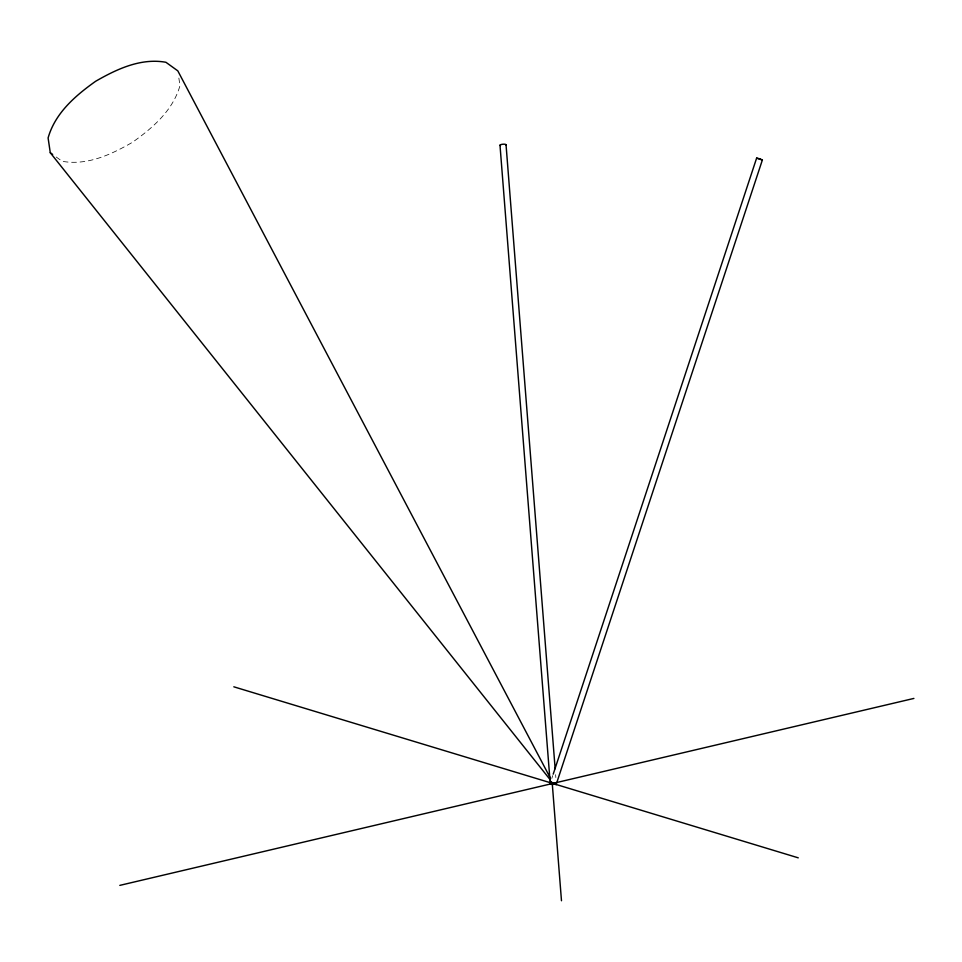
<?xml version="1.0" encoding="UTF-8"?>
<svg xmlns="http://www.w3.org/2000/svg" width="962" height="962" viewBox="0 0 962 962"><rect width="100%" height="100%" fill="white"/><g stroke="black" fill="none" stroke-linecap="round" stroke-linejoin="round"><path stroke-width="0.72" stroke-dasharray="4.81 3.61" d="M551.815 778.402L552.753 775.576M56.229 157.022L62.169 161.303C87.277 165.801 111.195 154.521 132.419 142.328C152.718 127.898 172.944 110.498 179.978 85.654L178.667 76.768M555.615 774.675L555.844 777.561"/><path stroke-width="1.44" d="M553.21 774.157L756.637 158.081L759.788 158.826L762.361 160.017L556.144 784.571L550.589 782.623M551.058 783.08L551.515 781.685L551.022 783.284A3.03 0.746 -4.5 0 0 550.985 784.27A3.03 0.746 -4.5 0 0 554.942 784.114L555.531 783.946A3.03 0.746 -4.5 0 0 555.567 782.96A3.03 0.746 -4.5 0 0 551.623 783.104L233.814 686.808M119.817 885.377L913.9 698.424M762.361 160.017L756.649 158.165M553.282 783.609L798.256 857.839M554.304 783.657L556.144 784.571M550.48 778.294L177.802 70.851L165.909 62.277C140.801 57.792 116.883 69.072 95.659 81.265C75.361 95.683 55.135 113.083 48.1 137.939L50.277 152.73L52.657 154.449M50.277 152.73L550.468 780.086M506.036 144.697L555.146 768.686M552.26 783.561L561.483 900.745M499.999 145.226L550.264 783.874M500.493 145.551A3.03 0.746 -4.5 0 1 502.849 144.228A3.03 0.746 -4.5 0 1 505.711 145.094"/></g></svg>
